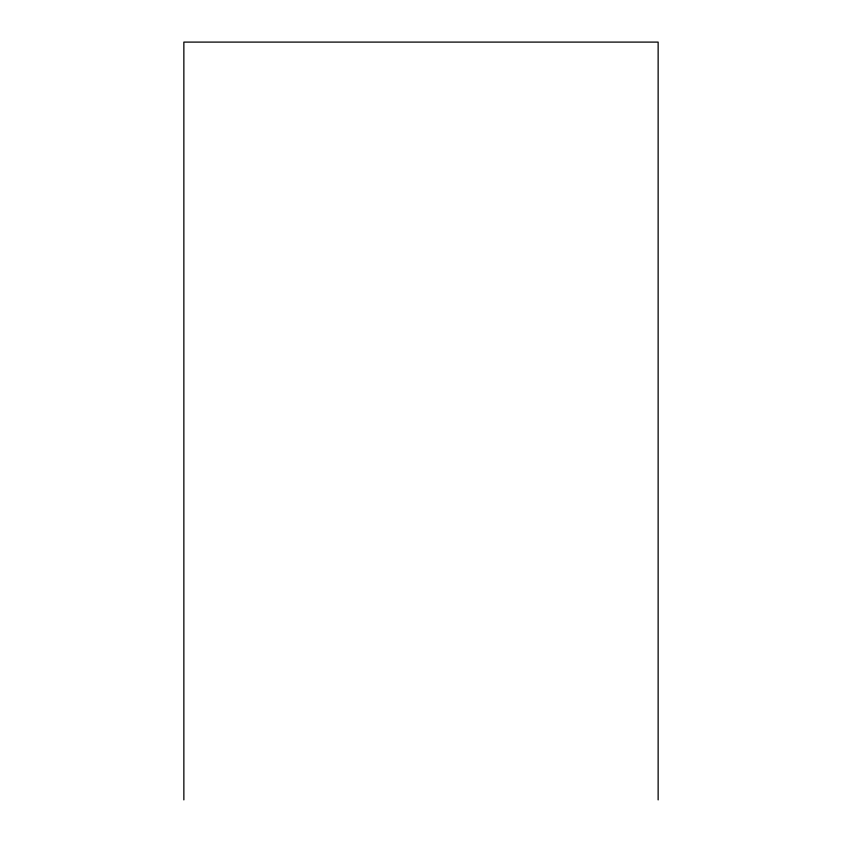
<?xml version="1.0" encoding="UTF-8"?>
<svg xmlns="http://www.w3.org/2000/svg" width="842" height="842" viewBox="0 0 842 842"><rect width="100%" height="100%" fill="white"/><g stroke="black" fill="none" stroke-linecap="round" stroke-linejoin="round"><path stroke-width="1.26" d="M658.139 799.9L658.139 42.1L183.861 42.1L183.861 799.9"/></g></svg>
